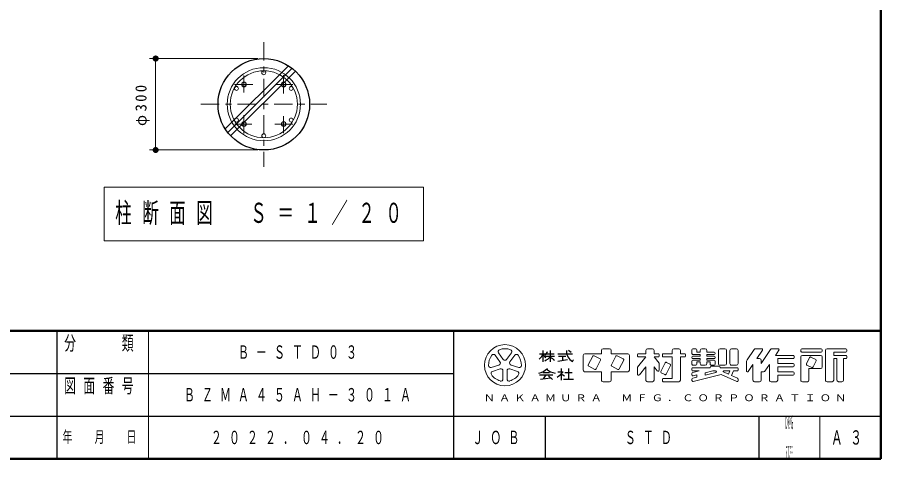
# Model space of a CAD drawing. Units: millimetres on the paper, with parts at other scales. Extents: x -385 to 224, y -9 to 267.
# Drawn here: x -141.5 to 0, y -0.1 to 72.4 of the extents above; entities that cross this region are included whole.
import ezdxf
from ezdxf.enums import TextEntityAlignment as Align

# ---------------------------------------------------------------- set-up
doc = ezdxf.new("R2010")
doc.units = ezdxf.units.MM
doc.linetypes.add('USER2', pattern=[6, 3, -1, 1, -1])
doc.layers.add('LY_1', color=190, linetype='Continuous', lineweight=25)
doc.styles.add('ＭＳ ゴシック', font='')
doc.styles.get('ＭＳ ゴシック').set_extended_font_data('MS Gothic')

# ---------------------------------------------------------------- blocks, each defined once
blk = doc.blocks.new('filled_dot')
at = {"color": 0, "linetype": 'Continuous', "lineweight": -2, "const_width": 1.25}
blk.add_lwpolyline([(-0.625, 0, 1), (0.625, 0, 1)], format="xyb", close=True, dxfattribs=at)

msp = doc.modelspace()

# ---------------------------------------------------------------- linework, layer by layer
at = {"layer": 'LY_1', "color": 7, "lineweight": 50}
for p, q in [((0, 0), (0, 267)), ((-385, 21), (0, 21)), ((-385, 0), (0, 0))]:
    msp.add_line(p, q, dxfattribs=at)
at = {"layer": 'LY_1', "color": 7, "linetype": 'USER2', "lineweight": 13}
for p, q in [((-101.089, 68.346), (-101.089, 47.898)), ((-111.386, 58.16), (-90.764, 58.16))]:
    msp.add_line(p, q, dxfattribs=at)
at = {"layer": 'LY_1', "color": 7, "lineweight": 13}
for p, q in [((-102.089, 65.66), (-119.811, 65.66)), ((-118.811, 50.66), (-118.811, 65.66)), ((-107.398, 54.105), (-97.034, 64.469)), ((-106.986, 53.527), (-96.455, 64.058)), ((-106.527, 52.996), (-95.924, 63.599)), ((-102.089, 50.66), (-119.811, 50.66)), ((-127.239, 44.56), (-127.239, 35.76)), ((-74.939, 44.56), (-127.239, 44.56)), ((-74.939, 35.76), (-74.939, 44.56)), ((-127.239, 35.76), (-74.939, 35.76)), ((-120, 21), (-120, 0)), ((-62.39, 15.917), (-63.175, 16.997)), ((-62.629, 17.393), (-61.844, 16.313)), ((-61.298, 16.313), (-60.513, 17.393)), ((-59.967, 16.997), (-60.752, 15.917)), ((-48.746, 16.983), (-48.746, 14.553)), ((-48.476, 17.253), (-45.776, 17.253)), ((-45.776, 17.793), (-45.776, 17.253)), ((-45.506, 18.063), (-44.426, 18.063)), ((-44.156, 17.793), (-44.156, 17.253)), ((-44.156, 17.253), (-41.456, 17.253)), ((-41.186, 16.983), (-41.186, 14.553)), ((-39.836, 17.091), (-39.836, 16.875)), ((-39.674, 17.253), (-38.486, 17.253)), ((-38.486, 17.793), (-38.486, 17.253)), ((-38.216, 18.063), (-37.406, 18.063)), ((-37.136, 17.793), (-37.136, 17.253)), ((-37.136, 17.253), (-36.488, 17.253)), ((-36.326, 17.091), (-36.326, 16.875)), ((-35.786, 17.091), (-35.786, 16.875)), ((-35.624, 17.253), (-34.166, 17.253)), ((-34.166, 17.793), (-34.166, 17.253)), ((-33.896, 18.063), (-33.086, 18.063)), ((-32.816, 17.793), (-32.816, 17.253)), ((-32.816, 17.253), (-32.168, 17.253)), ((-32.006, 17.091), (-32.006, 16.875)), ((-30.926, 17.901), (-30.926, 17.28)), ((-30.764, 18.063), (-30.278, 18.063)), ((-30.764, 17.118), (-29.576, 17.118)), ((-30.116, 17.901), (-30.116, 17.523)), ((-30.116, 17.523), (-29.576, 17.523)), ((-29.576, 17.793), (-29.576, 17.523)), ((-29.576, 17.118), (-29.576, 16.848)), ((-28.766, 18.063), (-29.306, 18.063)), ((-28.496, 17.793), (-28.496, 17.523)), ((-28.496, 17.523), (-27.308, 17.523)), ((-28.496, 17.118), (-27.308, 17.118)), ((-28.496, 17.118), (-28.496, 16.848)), ((-27.146, 17.361), (-27.146, 17.28)), ((-26.606, 17.793), (-26.606, 15.633)), ((-26.336, 18.063), (-25.526, 18.063)), ((-25.256, 17.793), (-25.256, 15.633)), ((-24.716, 17.793), (-24.716, 15.633)), ((-24.446, 18.063), (-23.636, 18.063)), ((-23.366, 17.793), (-23.366, 15.633)), ((-21.88, 16.242), (-20.746, 17.943)), ((-20.521, 18.063), (-19.529, 18.063)), ((-20.306, 16.443), (-19.394, 17.811)), ((-19.586, 15.633), (-18.046, 17.943)), ((-17.821, 18.063), (-16.829, 18.063)), ((-17.246, 16.983), (-16.694, 17.811)), ((-17.246, 16.983), (-14.348, 16.983)), ((-13.106, 17.901), (-13.106, 17.685)), ((-12.944, 18.063), (-9.758, 18.063)), ((-12.944, 17.523), (-9.758, 17.523)), ((-12.836, 16.983), (-9.866, 16.983)), ((-9.596, 17.901), (-9.596, 17.685)), ((-9.056, 17.793), (-9.056, 12.933)), ((-8.786, 18.063), (-5.708, 18.063)), ((-7.706, 17.523), (-7.706, 16.983)), ((-7.706, 17.523), (-5.708, 17.523)), ((-7.706, 16.983), (-5.708, 16.983)), ((-5.546, 17.901), (-5.546, 17.685)), ((-47.198, 16.838), (-47.918, 15.4)), ((-45.975, 16.408), (-46.981, 16.911)), ((-46.622, 14.752), (-45.902, 16.19)), ((-43.418, 16.838), (-44.138, 15.4)), ((-42.195, 16.408), (-43.201, 16.911)), ((-42.842, 14.752), (-42.122, 16.19)), ((-38.486, 16.713), (-39.836, 15.026)), ((-39.674, 16.713), (-38.486, 16.713)), ((-37.136, 16.713), (-36.326, 15.701)), ((-37.136, 16.713), (-36.488, 16.713)), ((-36.326, 15.701), (-36.326, 14.543)), ((-35.318, 15.758), (-36.038, 14.32)), ((-35.624, 16.713), (-34.166, 16.713)), ((-35.101, 15.831), (-34.527, 15.544)), ((-34.166, 16.713), (-34.166, 13.203)), ((-32.816, 16.713), (-32.816, 12.933)), ((-32.816, 16.713), (-32.168, 16.713)), ((-30.926, 16.686), (-30.926, 16.605)), ((-30.926, 16.011), (-30.926, 15.525)), ((-30.764, 16.848), (-29.576, 16.848)), ((-30.764, 16.443), (-29.576, 16.443)), ((-30.764, 16.173), (-29.576, 16.173)), ((-30.116, 15.903), (-29.576, 15.903)), ((-30.116, 15.903), (-30.116, 15.525)), ((-29.576, 16.443), (-29.576, 16.173)), ((-29.576, 15.903), (-29.576, 15.633)), ((-28.496, 16.848), (-27.308, 16.848)), ((-28.496, 16.443), (-27.308, 16.443)), ((-28.496, 16.443), (-28.496, 16.173)), ((-28.496, 16.173), (-27.308, 16.173)), ((-28.496, 15.903), (-28.496, 15.633)), ((-28.496, 15.903), (-27.956, 15.903)), ((-27.956, 15.903), (-27.956, 15.525)), ((-27.146, 16.686), (-27.146, 16.605)), ((-27.146, 16.011), (-27.146, 15.525)), ((-22.016, 15.793), (-22.016, 14.413)), ((-20.306, 16.443), (-19.856, 16.443)), ((-19.586, 16.173), (-19.586, 15.633)), ((-16.886, 16.443), (-14.348, 16.443)), ((-16.886, 16.443), (-16.886, 15.633)), ((-16.886, 15.633), (-14.348, 15.633)), ((-14.186, 16.821), (-14.186, 16.605)), ((-13.106, 16.713), (-13.106, 12.933)), ((-11.666, 16.622), (-12.17, 15.616)), ((-11.449, 16.695), (-10.659, 16.3)), ((-10.586, 16.082), (-11.09, 15.076)), ((-9.596, 16.713), (-9.596, 15.093)), ((-7.706, 16.443), (-7.166, 16.443)), ((-7.706, 16.443), (-7.706, 12.933)), ((-7.166, 16.443), (-7.166, 12.933)), ((-6.086, 16.443), (-5.708, 16.443)), ((-6.086, 16.443), (-6.086, 12.933)), ((-5.546, 16.821), (-5.546, 16.605)), ((-63.828, 14.985), (-62.559, 15.397)), ((-62.35, 14.755), (-63.62, 14.343)), ((-61.908, 13.099), (-61.908, 14.434)), ((-61.233, 14.434), (-61.233, 13.099)), ((-59.522, 14.343), (-60.792, 14.755)), ((-60.583, 15.397), (-59.313, 14.985)), ((-48.476, 14.283), (-45.776, 14.283)), ((-47.845, 15.183), (-46.839, 14.68)), ((-45.776, 14.283), (-45.776, 12.933)), ((-44.156, 14.283), (-41.456, 14.283)), ((-44.156, 14.283), (-44.156, 12.933)), ((-44.065, 15.183), (-43.059, 14.68)), ((-39.836, 15.026), (-39.836, 13.868)), ((-38.486, 15.093), (-39.547, 13.766)), ((-38.486, 15.093), (-38.486, 12.933)), ((-37.136, 15.093), (-36.614, 14.441)), ((-37.136, 15.093), (-37.136, 12.933)), ((-34.454, 15.326), (-35.174, 13.888)), ((-30.926, 14.796), (-30.926, 14.58)), ((-29.74, 14.418), (-30.803, 14.152)), ((-30.764, 15.363), (-30.278, 15.363)), ((-30.764, 14.958), (-27.956, 14.958)), ((-30.764, 14.418), (-29.74, 14.418)), ((-29.306, 15.363), (-28.766, 15.363)), ((-27.513, 14.418), (-28.766, 14.105)), ((-27.023, 14.179), (-28.766, 13.743)), ((-27.956, 15.066), (-27.956, 14.958)), ((-27.794, 15.363), (-27.308, 15.363)), ((-27.794, 15.228), (-26.498, 15.228)), ((-27.513, 14.418), (-27.053, 14.418)), ((-26.336, 15.363), (-25.526, 15.363)), ((-26.336, 15.066), (-26.336, 14.958)), ((-26.336, 14.958), (-23.528, 14.958)), ((-25.771, 14.263), (-24.968, 13.906)), ((-25.738, 14.418), (-24.712, 14.418)), ((-24.968, 13.906), (-24.712, 14.418)), ((-24.474, 13.687), (-24.108, 14.418)), ((-24.446, 15.363), (-23.636, 15.363)), ((-24.108, 14.418), (-23.528, 14.418)), ((-23.366, 14.796), (-23.366, 14.58)), ((-21.719, 14.323), (-20.936, 15.498)), ((-20.936, 15.498), (-20.936, 12.933)), ((-19.586, 14.283), (-19.19, 14.283)), ((-19.586, 14.283), (-19.586, 12.933)), ((-18.966, 14.404), (-18.236, 15.498)), ((-18.236, 15.498), (-18.236, 12.933)), ((-16.886, 15.093), (-16.886, 14.283)), ((-16.886, 15.093), (-14.348, 15.093)), ((-16.886, 14.283), (-14.348, 14.283)), ((-14.186, 15.471), (-14.186, 15.255)), ((-12.097, 15.399), (-11.307, 15.004)), ((-11.756, 14.823), (-11.756, 12.933)), ((-11.756, 14.823), (-9.866, 14.823)), ((-35.965, 14.103), (-35.391, 13.816)), ((-35.786, 13.041), (-35.786, 12.825)), ((-35.624, 13.203), (-34.166, 13.203)), ((-30.926, 13.995), (-30.926, 13.773)), ((-30.926, 13.077), (-30.926, 12.854)), ((-30.116, 13.406), (-30.803, 13.234)), ((-26.15, 13.841), (-30.725, 12.697)), ((-30.116, 13.768), (-30.725, 13.615)), ((-30.116, 13.768), (-30.116, 13.406)), ((-28.766, 14.105), (-28.766, 13.743)), ((-26.15, 13.841), (-23.594, 12.705)), ((-24.474, 13.687), (-23.462, 13.237)), ((-23.366, 13.089), (-23.366, 12.853)), ((-16.886, 13.743), (-16.886, 12.933)), ((-16.886, 13.743), (-14.348, 13.743)), ((-14.186, 14.121), (-14.186, 13.905)), ((-45.506, 12.663), (-44.426, 12.663)), ((-38.216, 12.663), (-37.406, 12.663)), ((-35.624, 12.663), (-33.086, 12.663)), ((-20.666, 12.663), (-19.856, 12.663)), ((-17.966, 12.663), (-17.156, 12.663)), ((-12.836, 12.663), (-12.026, 12.663)), ((-8.786, 12.663), (-7.976, 12.663)), ((-6.896, 12.663), (-6.356, 12.663)), ((-10, 7), (-10, 0))]:
    msp.add_line(p, q, dxfattribs=at)
at = {"layer": 'LY_1', "linetype": 'USER2', "lineweight": 13}
for p, q in [((-104.339, 62.891), (-104.339, 60.113)), ((-97.839, 62.942), (-97.839, 59.93)), ((-105.871, 61.41), (-102.858, 61.41)), ((-96.358, 61.41), (-99.136, 61.41)), ((-104.339, 53.378), (-104.339, 56.391)), ((-97.839, 53.429), (-97.839, 56.208)), ((-105.82, 54.91), (-103.041, 54.91)), ((-96.307, 54.91), (-99.319, 54.91))]:
    msp.add_line(p, q, dxfattribs=at)
at = {"layer": 'LY_1', "color": 211}
for p, q in [((-135, 21), (-135, 0)), ((-70, 21), (-70, 0)), ((-187.5, 14), (-70, 14)), ((-242.5, 7), (0, 7)), ((-20, 7), (-20, 0))]:
    msp.add_line(p, q, dxfattribs=at)
at = {"layer": 'LY_1', "color": 7}
for p, q in [((-55.901, 17.253), (-54.956, 17.253)), ((-55.361, 17.793), (-55.361, 15.903)), ((-54.769, 17.253), (-53.525, 17.253)), ((-54.146, 17.793), (-54.146, 15.903)), ((-52.931, 17.253), (-50.501, 17.253)), ((-50.719, 17.467), (-51.16, 17.761)), ((-54.915, 16.848), (-53.471, 16.848)), ((-52.889, 16.02), (-51.353, 16.327)), ((-52.796, 16.848), (-51.581, 16.848)), ((-52.121, 16.848), (-52.121, 16.173)), ((-52.931, 14.283), (-52.051, 14.283)), ((-52.391, 14.823), (-52.391, 14.283)), ((-51.176, 14.823), (-51.176, 13.068)), ((-55.901, 13.784), (-53.741, 13.784)), ((-55.765, 13.067), (-54.113, 13.304)), ((-55.361, 14.148), (-54.281, 14.148)), ((-54.899, 13.784), (-55.289, 13.136)), ((-54.416, 13.607), (-53.81, 13.001)), ((-52.391, 13.91), (-52.391, 12.933)), ((-52.34, 13.96), (-51.796, 13.646)), ((-51.986, 13.068), (-50.366, 13.068)), ((-51.783, 14.148), (-50.568, 14.148)), ((-55, 7), (-55, 0))]:
    msp.add_line(p, q, dxfattribs=at)
at = {"layer": 'LY_1'}
msp.add_circle((-101.089, 58.16), 7.5, dxfattribs=at)
at = {"layer": 'LY_1', "lineweight": 13}
for centre, radius in [((-101.089, 58.16), 6), ((-101.089, 58.16), 5.5), ((-101.089, 63.335), 0.325), ((-105.571, 60.748), 0.325), ((-96.607, 60.748), 0.325), ((-105.571, 55.573), 0.325), ((-96.607, 55.573), 0.325), ((-101.089, 52.985), 0.325)]:
    msp.add_circle(centre, radius, dxfattribs=at)
at = {"layer": 'LY_1', "color": 7, "lineweight": 13}
for centre, radius in [((-104.339, 61.41), 0.4), ((-104.339, 61.41), 0.35), ((-97.839, 61.41), 0.4), ((-97.839, 61.41), 0.35), ((-104.339, 54.91), 0.4), ((-104.339, 54.91), 0.35), ((-97.839, 54.91), 0.4), ((-97.839, 54.91), 0.35), ((-61.571, 15.363), 3.375)]:
    msp.add_circle(centre, radius, dxfattribs=at)
for centre, radius, start, end in [((-61.571, 15.363), 2.7, 142.60154, 181.39846), ((-63.448, 16.798), 0.338, 35.99999, 142.60154), ((-62.356, 17.592), 0.338, 109.39847, 215.99997), ((-61.571, 15.363), 2.7, 70.60155, 109.39847), ((-60.786, 17.592), 0.338, 324, 70.60155), ((-59.694, 16.798), 0.338, 37.39846, 143.99995), ((-61.571, 15.363), 2.7, 358.60155, 37.39847), ((-48.476, 16.983), 0.27, 89.99998, 179.99996), ((-45.506, 17.793), 0.27, 89.99998, 179.99996), ((-44.426, 17.793), 0.27, 0, 89.99998), ((-41.456, 16.983), 0.27, 0, 89.99998), ((-39.674, 17.091), 0.162, 89.99998, 179.99996), ((-38.216, 17.793), 0.27, 89.99998, 179.99996), ((-37.406, 17.793), 0.27, 0, 89.99998), ((-36.488, 17.091), 0.162, 0, 89.99998), ((-35.624, 17.091), 0.162, 89.99998, 179.99996), ((-33.896, 17.793), 0.27, 89.99998, 179.99996), ((-33.086, 17.793), 0.27, 0, 89.99998), ((-32.168, 17.091), 0.162, 0, 89.99998), ((-30.764, 17.901), 0.162, 89.99998, 179.99996), ((-30.764, 17.28), 0.162, 179.99998, 270.00002), ((-30.278, 17.901), 0.162, 0, 89.99998), ((-29.306, 17.793), 0.27, 89.99998, 179.99996), ((-28.766, 17.793), 0.27, 0, 89.99998), ((-27.308, 17.361), 0.162, 0, 89.99998), ((-27.308, 17.28), 0.162, 270.00002, 0), ((-26.336, 17.793), 0.27, 89.99998, 179.99996), ((-25.526, 17.793), 0.27, 0, 89.99998), ((-24.446, 17.793), 0.27, 89.99998, 179.99996), ((-23.636, 17.793), 0.27, 0, 89.99998), ((-20.521, 17.793), 0.27, 89.99998, 146.30984), ((-19.529, 17.901), 0.162, 326.31015, 89.99998), ((-17.821, 17.793), 0.27, 89.99998, 146.3098), ((-16.829, 17.901), 0.162, 326.31003, 89.99998), ((-14.348, 16.821), 0.162, 0, 89.99998), ((-12.944, 17.901), 0.162, 89.99998, 179.99996), ((-12.944, 17.685), 0.162, 179.99998, 270.00002), ((-12.836, 16.713), 0.27, 89.99998, 179.99996), ((-9.866, 16.713), 0.27, 0, 89.99998), ((-9.758, 17.901), 0.162, 0, 89.99998), ((-9.758, 17.685), 0.162, 270.00002, 0), ((-8.786, 17.793), 0.27, 89.99998, 179.99996), ((-5.708, 17.901), 0.162, 0, 89.99998), ((-5.708, 17.685), 0.162, 270.00002, 0), ((-5.708, 16.821), 0.162, 0, 89.99998), ((-62.663, 15.718), 0.338, 287.99998, 35.99999), ((-61.571, 16.512), 0.338, 215.99998, 324), ((-60.479, 15.718), 0.338, 143.99996, 251.99999), ((-47.054, 16.766), 0.162, 63.43492, 153.43499), ((-46.047, 16.263), 0.162, 333.4349, 63.43487), ((-43.274, 16.766), 0.162, 63.43492, 153.43499), ((-42.267, 16.263), 0.162, 333.4349, 63.43487), ((-39.674, 16.875), 0.162, 179.99998, 270.00002), ((-36.488, 16.875), 0.162, 270.00002, 0), ((-35.624, 16.875), 0.162, 179.99998, 270.00002), ((-35.174, 15.686), 0.162, 63.43487, 153.43498), ((-32.168, 16.875), 0.162, 270.00002, 0), ((-30.764, 16.686), 0.162, 89.99998, 179.99996), ((-30.764, 16.605), 0.162, 179.99998, 270.00002), ((-30.764, 16.011), 0.162, 89.99998, 179.99996), ((-29.306, 15.633), 0.27, 179.99998, 270.00002), ((-28.766, 15.633), 0.27, 270.00002, 0), ((-27.308, 16.686), 0.162, 0, 89.99998), ((-27.308, 16.605), 0.162, 270.00002, 0), ((-27.308, 16.011), 0.162, 0, 89.99998), ((-26.336, 15.633), 0.27, 179.99998, 270.00002), ((-25.526, 15.633), 0.27, 270.00002, 0), ((-24.446, 15.633), 0.27, 179.99998, 270.00002), ((-23.636, 15.633), 0.27, 270.00002, 0), ((-21.206, 15.793), 0.81, 146.30999, 179.99996), ((-19.856, 16.173), 0.27, 0, 89.99998), ((-14.348, 16.605), 0.162, 270.00002, 0), ((-14.348, 15.471), 0.162, 0, 89.99998), ((-12.025, 15.544), 0.162, 153.43517, 243.43529), ((-11.522, 16.55), 0.162, 63.43447, 153.43474), ((-10.731, 16.155), 0.162, 333.43484, 63.43447), ((-5.708, 16.605), 0.162, 270.00002, 0), ((-63.933, 15.306), 0.338, 181.39848, 287.99997), ((-63.516, 14.022), 0.338, 107.99999, 214.60154), ((-62.246, 14.434), 0.338, 359.99997, 107.99999), ((-60.896, 14.434), 0.338, 71.99997, 179.99999), ((-59.626, 14.022), 0.338, 325.39847, 71.99996), ((-59.209, 15.306), 0.338, 252.00001, 358.60156), ((-48.476, 14.553), 0.27, 179.99998, 270.00002), ((-47.773, 15.328), 0.162, 153.43495, 243.43485), ((-46.766, 14.825), 0.162, 243.43498, 333.43496), ((-43.993, 15.328), 0.162, 153.43495, 243.43485), ((-42.986, 14.825), 0.162, 243.43498, 333.43496), ((-41.456, 14.553), 0.27, 270.00002, 0), ((-36.488, 14.543), 0.162, 218.65962, 0), ((-35.893, 14.248), 0.162, 153.43487, 243.4348), ((-34.599, 15.399), 0.162, 333.43492, 63.43493), ((-30.764, 15.525), 0.162, 179.99998, 270.00002), ((-30.764, 14.796), 0.162, 89.99998, 179.99996), ((-30.764, 14.58), 0.162, 179.99998, 270.00002), ((-30.764, 13.995), 0.162, 104.03614, 179.99996), ((-30.278, 15.525), 0.162, 270.00002, 0), ((-27.794, 15.525), 0.162, 179.99998, 270.00002), ((-27.794, 15.066), 0.162, 89.99998, 179.99996), ((-27.308, 15.525), 0.162, 270.00002, 0), ((-27.053, 14.297), 0.121, 284.0365, 89.99998), ((-26.498, 15.066), 0.162, 0, 89.99998), ((-25.738, 14.337), 0.081, 89.99998, 246.03817), ((-23.528, 14.796), 0.162, 0, 89.99998), ((-23.528, 14.58), 0.162, 270.00002, 0), ((-21.854, 14.413), 0.162, 179.99998, 326.30997), ((-19.19, 14.553), 0.27, 270.00002, 326.31002), ((-14.348, 15.255), 0.162, 270.00002, 0), ((-14.348, 14.121), 0.162, 0, 89.99998), ((-11.234, 15.149), 0.162, 243.43534, 333.43491), ((-9.866, 15.093), 0.27, 270.00002, 0), ((-61.571, 15.363), 2.7, 214.60156, 253.39848), ((-62.246, 13.099), 0.338, 253.39847, 359.99997), ((-60.896, 13.099), 0.338, 179.99999, 286.60154), ((-61.571, 15.363), 2.7, 286.60155, 325.39847), ((-45.506, 12.933), 0.27, 179.99998, 270.00002), ((-44.426, 12.933), 0.27, 270.00002, 0), ((-39.674, 13.868), 0.162, 179.99998, 321.34037), ((-38.216, 12.933), 0.27, 179.99998, 270.00002), ((-37.406, 12.933), 0.27, 270.00002, 0), ((-35.624, 13.041), 0.162, 89.99998, 179.99996), ((-35.624, 12.825), 0.162, 179.99998, 270.00002), ((-35.318, 13.961), 0.162, 243.43487, 333.43498), ((-33.086, 12.933), 0.27, 270.00002, 0), ((-30.764, 13.773), 0.162, 179.99998, 284.03612), ((-30.764, 13.077), 0.162, 104.03614, 179.99996), ((-30.764, 12.854), 0.162, 179.99998, 284.03612), ((-23.528, 12.853), 0.162, 246.03699, 0), ((-23.528, 13.089), 0.162, 0, 66.03701), ((-20.666, 12.933), 0.27, 179.99998, 270.00002), ((-19.856, 12.933), 0.27, 270.00002, 0), ((-17.966, 12.933), 0.27, 179.99998, 270.00002), ((-17.156, 12.933), 0.27, 270.00002, 0), ((-14.348, 13.905), 0.162, 270.00002, 0), ((-12.836, 12.933), 0.27, 179.99998, 270.00002), ((-12.026, 12.933), 0.27, 270.00002, 0), ((-8.786, 12.933), 0.27, 179.99998, 270.00002), ((-7.976, 12.933), 0.27, 270.00002, 0), ((-6.896, 12.933), 0.27, 179.99998, 270.00002), ((-6.356, 12.933), 0.27, 270.00002, 0)]:
    msp.add_arc(centre, radius, start, end, dxfattribs=at)
at = {"layer": 'LY_1', "color": 7}
for centre, radius, start, end in [((-57.466, 18.084), 2.285, 311.36185, 337.13638), ((-53.383, 18.427), 2.345, 212.50346, 230.00631), ((-56.002, 18.047), 1.467, 313.72108, 343.54317), ((-49.563, 17.694), 1.953, 177.09472, 240.51891), ((-56.374, 18.818), 3.034, 295.86917, 317.23867), ((-51.918, 18.818), 3.034, 222.76131, 240.10806), ((-51.54, 16.805), 1.299, 321.42112, 334.8249), ((-56.898, 17.257), 3.32, 285.11261, 313.40619), ((-52.77, 17.194), 3.192, 231.17281, 259.75506), ((-55.66, 17.226), 4.657, 304.87257, 320.80411)]:
    msp.add_arc(centre, radius, start, end, dxfattribs=at)

# ---------------------------------------------------------------- block references
at = {"layer": 'LY_1', "color": 7, "lineweight": 13, "xscale": 0.4, "yscale": 0.4}
for p, rotation in [((-118.811, 65.66), 270), ((-118.811, 50.66), 90)]:
    msp.add_blockref('filled_dot', p, dxfattribs=dict(at, rotation=rotation))

# ---------------------------------------------------------------- texts
at = {"layer": 'LY_1', "color": 7, "style": 'ＭＳ ゴシック'}
for s, width, p in [('ＤＷＧ', 0.15, (-15, 6)), ('ＳＩＺＥ', 0.1, (-15, 1))]:
    msp.add_text(s, height=2.199, dxfattribs=dict(at, width=width)).set_placement(p, align=Align.MIDDLE_CENTER)
at = {"layer": 'LY_1', "color": 7, "insert": (-119.811, 58.16), "char_height": 1.833, "attachment_point": 8, "rotation": 90, "style": 'ＭＳ ゴシック'}
msp.add_mtext('\\T1.33;\\W0.95;φ300', dxfattribs=at)
at = {"layer": 'LY_1', "color": 7, "attachment_point": 5, "style": 'ＭＳ ゴシック'}
for s, insert, char_height in [('\\T1.64;\\W0.6;柱断面図\u3000Ｓ＝１／２０', (-101.089, 40.16), 3.299), ('\\T1.64;\\W0.6;Ｂ－ＳＴＤ０３', (-95, 17.5), 2.199), ('\\T1.64;\\W0.6;ＢＺＭＡ４５ＡＨ－３０１Ａ', (-95, 10.5), 2.199), ('\\T1.64;\\W0.6;２０２２．０４．２０', (-95, 3.5), 2.199), ('\\T1.64;\\W0.6;ＳＴＤ', (-37.5, 3.5), 2.199)]:
    msp.add_mtext(s, dxfattribs=dict(at, insert=insert, char_height=char_height))
at = {"layer": 'LY_1', "color": 4, "style": 'ＭＳ ゴシック'}
for s, insert, char_height, attachment_point in [('\\T1.64;\\W0.6;分\u3000\u3000類', (-127.5, 20.167), 2.346, 2), ('\\T1.64;\\W0.6;図面番号', (-127.5, 13.167), 2.346, 2), ('\\T1.39;\\W1.2;ＮＡＫＡＭＵＲＡ\u3000ＭＦＧ．ＣＯＲＰＯＲＡＴＩＯＮ', (-35, 10), 1.1, 5), ('\\T1.64;\\W0.6;年\u3000月\u3000日', (-127.5, 3.5), 1.906, 5), ('\\T1.64;\\W0.6;ＪＯＢ', (-62.5, 3.5), 2.199, 5), ('\\T1.64;\\W0.6;Ａ３', (-5, 3.5), 2.346, 5)]:
    msp.add_mtext(s, dxfattribs=dict(at, insert=insert, char_height=char_height, attachment_point=attachment_point))

doc.saveas('drawing.dxf')
